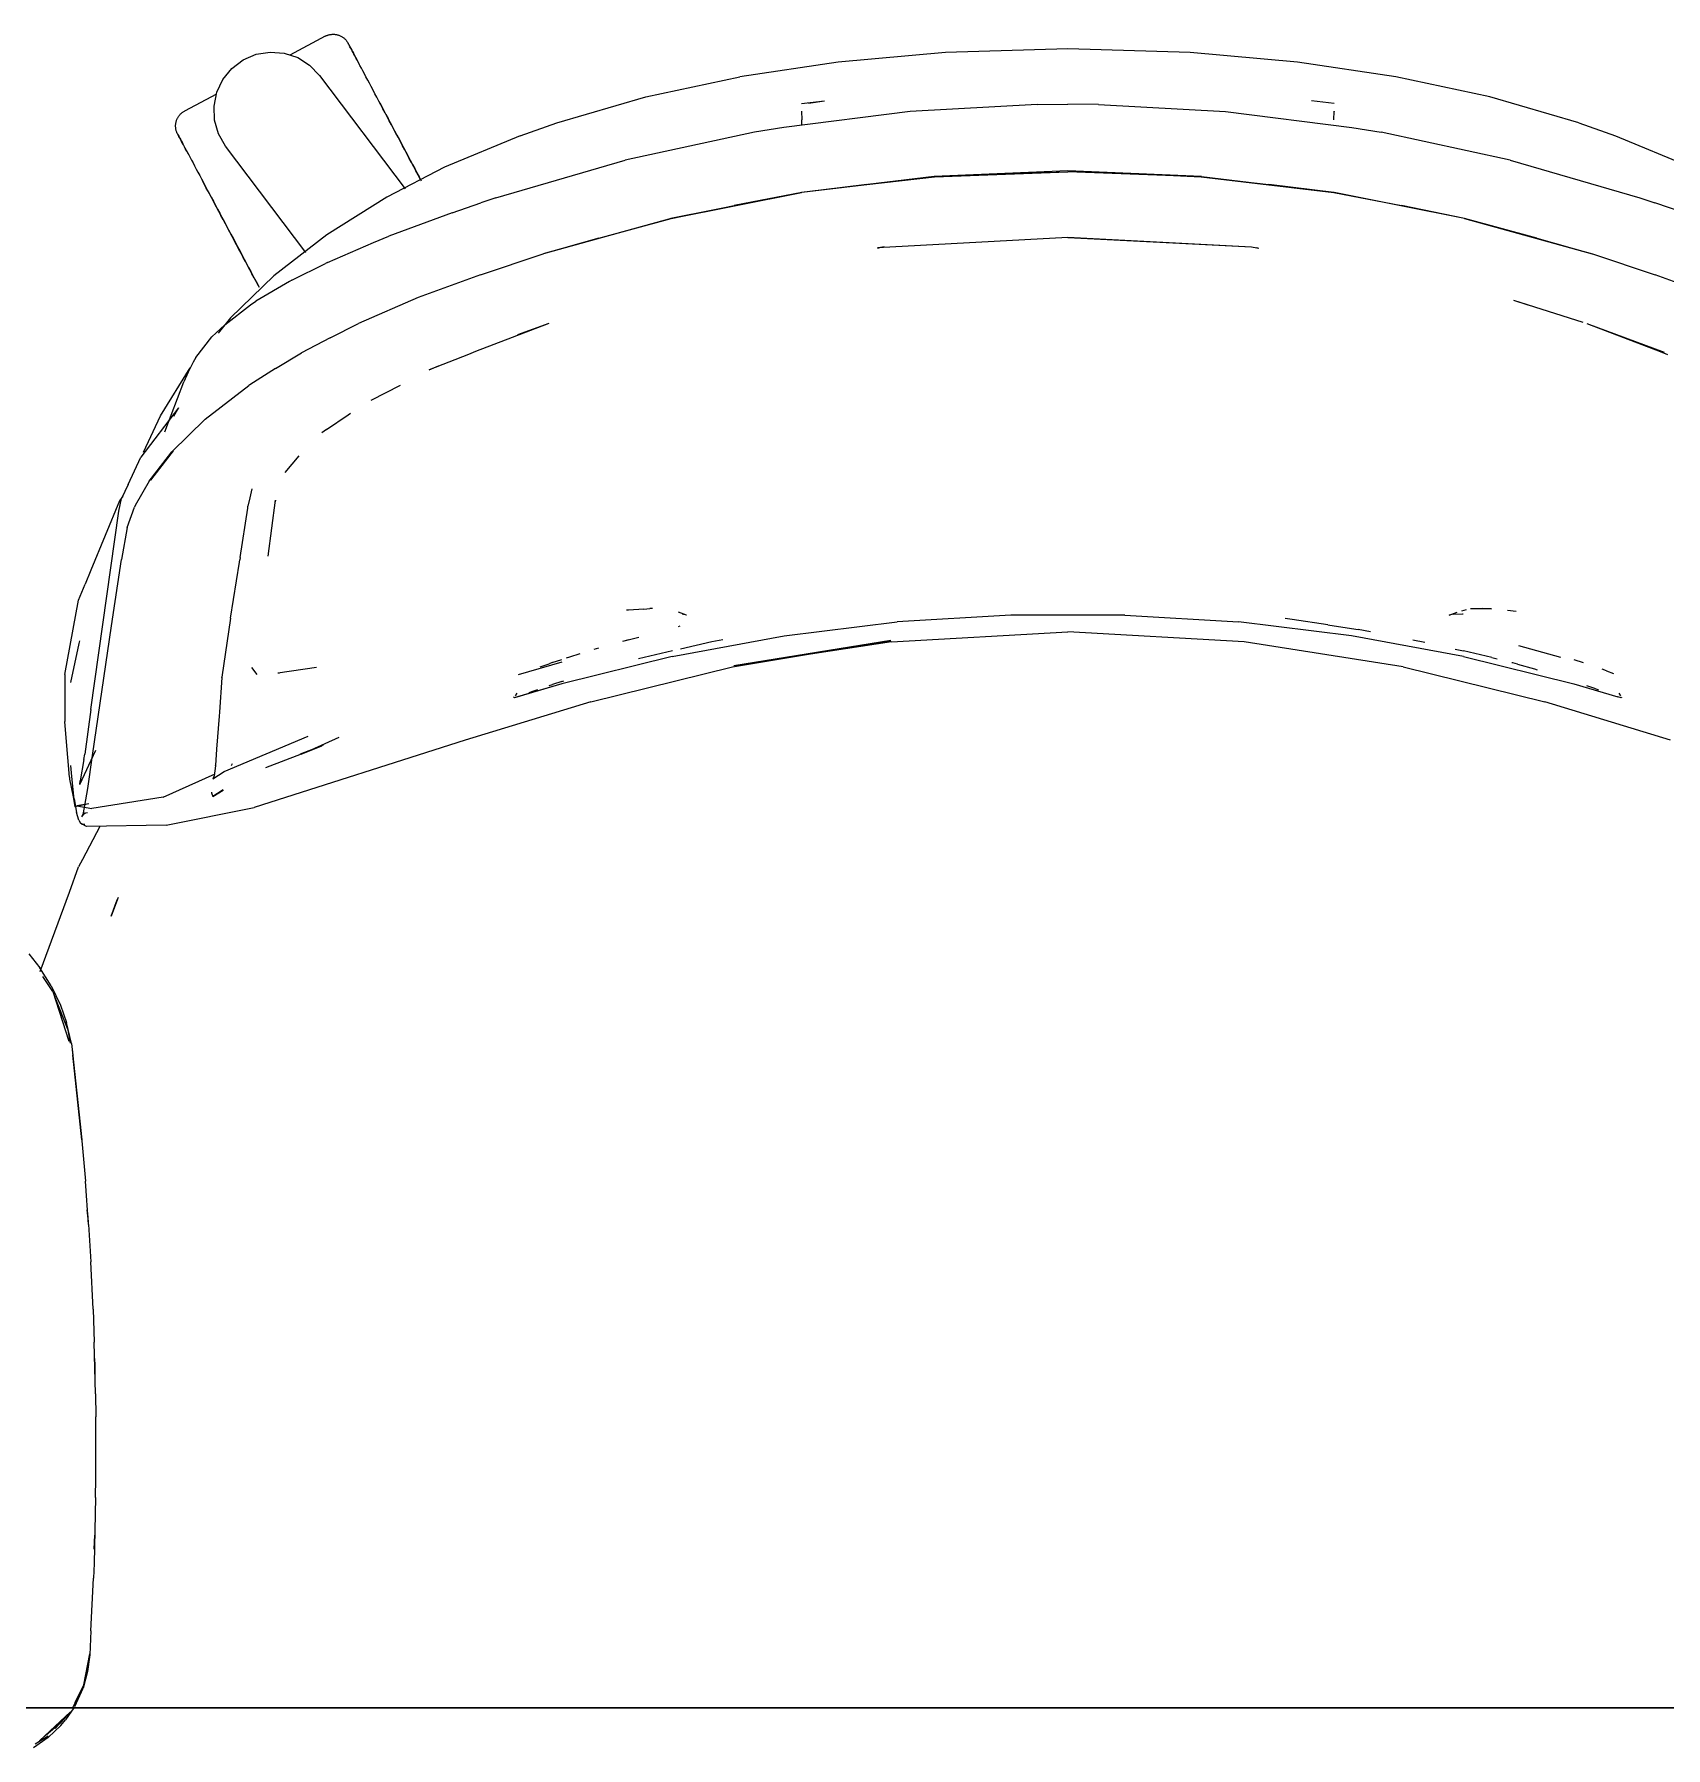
# Model space of a CAD drawing. Header units: millimetres. Extents: x 155927 to 317870, y -36033 to 97293.
# Drawn here: x 176672.1 to 177060.7, y 18497.7 to 18905.8 of the extents above; entities that cross this region are included whole.
import ezdxf

# ---------------------------------------------------------------- set-up
doc = ezdxf.new("R2010")
doc.units = ezdxf.units.MM
doc.header["$MEASUREMENT"] = 0
doc.layers.add('G-IMPT', color=8, linetype='CONTINUOUS', lineweight=9)
doc.layers.add('I-FURN', color=8, linetype='CONTINUOUS', lineweight=9)

msp = doc.modelspace()

# ---------------------------------------------------------------- linework, layer by layer
at = {"layer": 'G-IMPT'}
for p, q in [((176889.12, 18901.45), (176863.55, 18899.19)), ((176918.26, 18902.3), (176889.12, 18901.45)), ((176947.4, 18901.45), (176918.26, 18902.3)), ((176972.97, 18899.19), (176947.4, 18901.45)), ((176817.76, 18890.88), (176840.13, 18895.7)), ((176863.55, 18899.19), (176840.13, 18895.7)), ((176996.39, 18895.7), (176972.97, 18899.19)), ((177018.75, 18890.88), (176996.39, 18895.7)), ((176796.52, 18884.71), (176817.76, 18890.88)), ((176880.74, 18887.45), (176850.58, 18883.64)), ((176854.81, 18887.53), (176854.89, 18885.43)), ((176854.81, 18887.53), (176854.82, 18887.42)), ((176854.84, 18889.29), (176860.26, 18889.94)), ((176856.49, 18889.37), (176860.26, 18889.94)), ((176910.95, 18889.07), (176880.74, 18887.45)), ((176910.95, 18889.07), (176918.26, 18889.16)), ((176925.57, 18889.07), (176918.26, 18889.16)), ((176925.57, 18889.07), (176955.78, 18887.45)), ((176955.78, 18887.45), (176985.94, 18883.64)), ((176981.68, 18889.29), (176976.26, 18889.94)), ((176981.63, 18885.43), (176981.71, 18887.53)), ((176981.71, 18887.53), (176981.7, 18887.42)), ((177040, 18884.71), (177018.75, 18890.88)), ((176787.79, 18881.64), (176796.52, 18884.71)), ((176850.58, 18883.64), (176843.65, 18882.46)), ((176854.93, 18884.19), (176854.89, 18885.43)), ((176985.94, 18883.64), (176992.87, 18882.46)), ((177040, 18884.71), (177048.73, 18881.64)), ((176787.79, 18881.64), (176769.81, 18874.12)), ((176843.65, 18882.46), (176812.86, 18875.79)), ((177023.65, 18875.79), (176992.87, 18882.46)), ((177048.73, 18881.64), (177066.71, 18874.12)), ((176782.04, 18866.84), (176812.86, 18875.79)), ((177023.65, 18875.79), (177054.48, 18866.84)), ((176769.81, 18874.12), (176756.04, 18867.03)), ((176886.44, 18871.93), (176854.85, 18868.1)), ((176886.48, 18871.89), (176854.93, 18868.11)), ((176870.41, 18870.05), (176886.48, 18871.89)), ((176918.26, 18873.26), (176886.44, 18871.93)), ((176886.48, 18871.89), (176918.26, 18873.03)), ((176886.48, 18871.89), (176901.38, 18872.56)), ((176901.38, 18872.56), (176918.26, 18873.03)), ((176950.08, 18871.93), (176918.26, 18873.26)), ((176935.14, 18872.56), (176918.26, 18873.03)), ((176950.04, 18871.89), (176918.26, 18873.03)), ((176935.14, 18872.56), (176950.04, 18871.89)), ((176950.04, 18871.89), (176981.59, 18868.11)), ((176950.04, 18871.89), (176966.11, 18870.05)), ((176950.08, 18871.93), (176981.67, 18868.1)), ((176756.04, 18867.03), (176741.74, 18858.05)), ((176782.04, 18866.84), (176778.43, 18865.65)), ((176854.93, 18868.11), (176823.69, 18861.89)), ((176823.69, 18861.89), (176854.85, 18868.1)), ((176854.93, 18868.11), (176838.82, 18865.01)), ((176870.41, 18870.05), (176854.93, 18868.11)), ((176981.59, 18868.11), (176966.11, 18870.05)), ((177012.72, 18861.93), (176981.59, 18868.11)), ((176981.59, 18868.11), (176997.7, 18865.01)), ((177012.72, 18861.93), (176981.67, 18868.1)), ((177054.48, 18866.84), (177058.09, 18865.65)), ((176771.61, 18863.31), (176756.54, 18857.71)), ((176771.61, 18863.31), (176778.43, 18865.65)), ((176823.8, 18861.93), (176838.82, 18865.01)), ((177012.72, 18861.93), (176997.7, 18865.01)), ((177065.02, 18863.24), (177058.09, 18865.65)), ((176823.8, 18861.93), (176793.3, 18853.55)), ((176823.8, 18861.93), (176793.39, 18853.5)), ((176806.56, 18857.28), (176823.8, 18861.93)), ((177029.96, 18857.28), (177012.72, 18861.93)), ((177012.72, 18861.93), (177043.22, 18853.55)), ((177012.72, 18861.93), (177043.13, 18853.5)), ((176741.74, 18858.05), (176729.14, 18848.25)), ((176741.9, 18851.46), (176752.86, 18856.23)), ((176752.86, 18856.23), (176756.54, 18857.71)), ((176806.56, 18857.28), (176793.39, 18853.5)), ((176918.26, 18857.44), (176872.92, 18854.93)), ((176872.92, 18854.93), (176874.53, 18855.16)), ((176872.98, 18854.89), (176873.23, 18854.93)), ((176874.53, 18855.16), (176873.23, 18854.93)), ((176918.26, 18857.49), (176961.99, 18855.16)), ((176918.26, 18857.44), (176961.99, 18855.16)), ((176961.99, 18855.16), (176963.77, 18854.9)), ((176961.99, 18855.16), (176963.29, 18854.93)), ((176963.54, 18854.89), (176963.29, 18854.93)), ((177029.96, 18857.28), (177043.13, 18853.5)), ((176733.44, 18847.24), (176741.46, 18851.24)), ((176741.9, 18851.46), (176741.46, 18851.24)), ((176778.39, 18848.54), (176793.3, 18853.55)), ((177043.22, 18853.55), (177058.13, 18848.54)), ((176718.85, 18838.29), (176729.14, 18848.25)), ((176732.85, 18846.93), (176724.85, 18842.2)), ((176733.44, 18847.24), (176732.85, 18846.93)), ((176778.39, 18848.54), (176763.51, 18843.08)), ((177073.01, 18843.08), (177058.13, 18848.54)), ((176723.56, 18841.33), (176724.85, 18842.2)), ((176763.51, 18843.08), (176749.28, 18836.9)), ((177024.4, 18842.48), (177027.84, 18841.4)), ((177024.4, 18842.48), (177040.89, 18837.23)), ((176718.85, 18838.29), (176715.85, 18834.62)), ((176717.43, 18836.62), (176723.56, 18841.33)), ((176714.4, 18833.73), (176717.43, 18836.62)), ((176742.56, 18833.52), (176749.28, 18836.9)), ((176794.64, 18836.95), (176777.2, 18830.24)), ((176794.64, 18836.95), (176787.21, 18834.23)), ((177041.88, 18836.95), (177060.28, 18830.13)), ((177041.88, 18836.95), (177059.32, 18830.24)), ((176710.54, 18828.86), (176714.4, 18833.73)), ((176729.54, 18826.18), (176735.76, 18829.95)), ((176742.56, 18833.52), (176735.76, 18829.95)), ((176777.2, 18830.24), (176775.47, 18829.57)), ((177059.32, 18830.24), (177061.05, 18829.57)), ((176702.11, 18814.92), (176709.23, 18826.37)), ((176709.93, 18827.73), (176708.75, 18825.29)), ((176710.54, 18828.86), (176709.93, 18827.73)), ((176729.54, 18826.18), (176723.44, 18822.3)), ((176775.47, 18829.57), (176766.14, 18825.85)), ((176766.14, 18825.85), (176768.39, 18826.85)), ((176703.17, 18811.15), (176707.68, 18823.06)), ((176708.75, 18825.29), (176707.68, 18823.06)), ((176712.75, 18814.11), (176723.18, 18822.13)), ((176723.44, 18822.3), (176723.18, 18822.13)), ((176752.31, 18818.68), (176759.28, 18822.22)), ((176706.4, 18816.81), (176697.46, 18805.1)), ((176698.13, 18806.29), (176702.11, 18814.92)), ((176712.75, 18814.11), (176704.84, 18806.37)), ((176706.4, 18816.81), (176705.24, 18814.78)), ((176741.7, 18811.65), (176746.83, 18815.15)), ((176746.83, 18815.15), (176747.41, 18815.54)), ((176741.7, 18811.65), (176740.6, 18810.9)), ((176699.43, 18799.4), (176704.84, 18806.37)), ((176705.15, 18806.58), (176699.75, 18799.63)), ((176705.15, 18806.58), (176702.34, 18803.01)), ((176694.42, 18798.58), (176697.46, 18805.1)), ((176699.75, 18799.63), (176702.34, 18803.01)), ((176735.07, 18805.38), (176731.73, 18801.47)), ((176694.42, 18798.58), (176692.85, 18795.22)), ((176699.43, 18799.4), (176696.14, 18793.57)), ((176723.86, 18797.56), (176723.4, 18795.4)), ((176692.37, 18794.66), (176685.57, 18778.21)), ((176692.21, 18792.23), (176692.85, 18795.22)), ((176693.14, 18795.83), (176692.37, 18794.66)), ((176694.17, 18788.36), (176695.92, 18793.15)), ((176696.14, 18793.57), (176695.92, 18793.15)), ((176722.91, 18792.95), (176722.98, 18793.42)), ((176723.4, 18795.4), (176722.98, 18793.42)), ((176727.79, 18781.52), (176729.57, 18794.88)), ((176729.57, 18794.88), (176729.42, 18794.41)), ((176685.53, 18745.01), (176692.21, 18792.23)), ((176721.11, 18781.22), (176722.91, 18792.95)), ((176694.17, 18788.36), (176692.87, 18780.69)), ((176721.11, 18781.22), (176721.01, 18780.62)), ((176685.57, 18778.21), (176684.18, 18774.84)), ((176690.48, 18764.92), (176692.87, 18780.69)), ((176718.82, 18766.75), (176720.93, 18780.11)), ((176720.93, 18780.11), (176721.01, 18780.62)), ((176682.59, 18770.99), (176684.18, 18774.84)), ((176679.35, 18753.29), (176682.59, 18770.99)), ((176813.58, 18768.65), (176813.1, 18768.62)), ((176817.28, 18768.92), (176813.58, 18768.65)), ((176817.28, 18768.92), (176818.66, 18769.03)), ((176819.36, 18769.03), (176818.66, 18769.03)), ((177012.13, 18768.49), (177013.18, 18768.78)), ((177014.13, 18769.03), (177019.18, 18768.95)), ((177014.13, 18769.03), (177016.91, 18769.03)), ((177019.18, 18768.95), (177016.91, 18769.03)), ((176685.92, 18734.04), (176690.48, 18764.92)), ((176718.82, 18766.75), (176716.79, 18752.68)), ((176825.85, 18764.82), (176825.44, 18764.69)), ((176827.45, 18767.49), (176825.5, 18768.18)), ((176827.45, 18767.49), (176826.4, 18767.71)), ((176850.71, 18762.54), (176877.63, 18765.84)), ((176904.7, 18767.49), (176877.63, 18765.84)), ((176931.82, 18767.49), (176904.7, 18767.49)), ((176931.82, 18767.49), (176958.89, 18765.84)), ((176985.81, 18762.54), (176958.89, 18765.84)), ((176971.66, 18766.45), (176970, 18766.64)), ((176980.18, 18765.16), (176971.66, 18766.45)), ((176980.18, 18765.16), (176985.81, 18764.31)), ((177009.07, 18767.49), (177011.02, 18768.18)), ((177010.12, 18767.71), (177009.07, 18767.49)), ((177010.12, 18767.71), (177012.42, 18767.74)), ((177012.28, 18767.75), (177012.42, 18767.74)), ((177022.98, 18768.63), (177025.07, 18768.42)), ((176680.76, 18751.42), (176682.8, 18760.73)), ((176682.8, 18760.73), (176682.96, 18761.31)), ((176812.23, 18761.23), (176816.09, 18762.22)), ((176812.23, 18761.23), (176813.75, 18761.62)), ((176824.04, 18757.61), (176850.71, 18762.54)), ((176833.45, 18761.09), (176826.03, 18759.38)), ((176836.08, 18761.56), (176833.45, 18761.09)), ((176838.36, 18755.14), (176876.1, 18761.4)), ((176876.1, 18761.4), (176838.74, 18755.41)), ((176876.27, 18761.14), (176838.74, 18755.41)), ((176876.27, 18761.14), (176918.26, 18763.5)), ((176960.25, 18761.14), (176918.26, 18763.5)), ((176998.16, 18755.14), (176960.25, 18761.14)), ((176985.81, 18764.31), (176987.43, 18764.06)), ((177012.48, 18757.61), (176985.81, 18762.54)), ((176990.34, 18763.51), (176987.43, 18764.06)), ((177000.44, 18761.58), (177003.26, 18761.05)), ((176795.43, 18756.14), (176797.73, 18756.92)), ((176824.04, 18757.61), (176797.72, 18751.06)), ((176798.86, 18757.3), (176799.65, 18757.54)), ((176799.65, 18757.54), (176802.14, 18758.33)), ((176805.43, 18759.32), (176806.55, 18759.65)), ((176817.31, 18757.38), (176816.02, 18757.03)), ((176824.06, 18758.93), (176817.31, 18757.38)), ((177010.49, 18759.38), (177012.46, 18758.93)), ((177019.21, 18757.38), (177012.46, 18758.93)), ((177012.48, 18757.61), (177038.8, 18751.06)), ((177019.21, 18757.38), (177020.51, 18757.04)), ((177035.7, 18757.34), (177025.69, 18760.14)), ((177038.79, 18756.9), (177041, 18756.18)), ((176679.35, 18753.29), (176679.32, 18746.32)), ((176716.78, 18752.6), (176716.16, 18744.36)), ((176716.78, 18752.6), (176716.79, 18752.68)), ((176725.16, 18753.34), (176723.89, 18754.98)), ((176730.11, 18753.69), (176739.28, 18755.09)), ((176730.11, 18753.69), (176730.46, 18753.73)), ((176797.73, 18756.25), (176787.3, 18753.22)), ((176792.55, 18755.13), (176794.71, 18755.89)), ((176795.43, 18756.14), (176794.71, 18755.89)), ((176804.67, 18746.83), (176838.36, 18755.14)), ((176998.16, 18755.14), (177031.84, 18746.83)), ((177024.23, 18756.07), (177024.05, 18756.12)), ((177025.37, 18755.76), (177024.23, 18756.07)), ((177025.37, 18755.76), (177029.37, 18754.64)), ((177029.37, 18754.64), (177030.06, 18754.44)), ((177046.55, 18754.19), (177045.54, 18754.56)), ((177046.55, 18754.19), (177048.21, 18753.57)), ((176797.72, 18751.06), (176786.5, 18747.79)), ((176787.04, 18748.88), (176786.66, 18748.27)), ((176787.04, 18748.88), (176786.89, 18748.67)), ((176797.72, 18751.06), (176786.9, 18747.95)), ((176797.72, 18751.06), (176787.19, 18748)), ((176790.98, 18749.33), (176789.9, 18748.94)), ((176791.95, 18749.68), (176790.98, 18749.33)), ((176794.7, 18750.67), (176795.5, 18750.95)), ((176797.73, 18751.69), (176795.5, 18750.95)), ((176797.73, 18751.69), (176798.18, 18751.84)), ((177038.8, 18751.06), (177049.22, 18747.99)), ((177044, 18749.9), (177041.9, 18750.64)), ((177044, 18749.9), (177044.65, 18749.66)), ((177049.48, 18748.88), (177049.63, 18748.67)), ((177049.48, 18748.88), (177049.86, 18748.27)), ((176679.32, 18746.32), (176679.32, 18742.15)), ((176685.53, 18745.01), (176684.09, 18734.35)), ((176716.16, 18744.36), (176716.08, 18743.37)), ((176804.67, 18746.83), (176774.7, 18737.65)), ((176786.5, 18747.79), (176786.26, 18747.92)), ((176787.19, 18748), (176786.9, 18747.95)), ((177061.82, 18737.65), (177031.84, 18746.83)), ((177049.5, 18747.92), (177049.22, 18747.99)), ((177049.79, 18747.85), (177049.5, 18747.92)), ((177050.02, 18747.79), (177049.79, 18747.85)), ((177050.25, 18747.88), (177050.02, 18747.79)), ((176679.66, 18738.2), (176679.32, 18742.15)), ((176716.08, 18743.37), (176715.52, 18735.51)), ((176680.47, 18728.87), (176679.66, 18738.2)), ((176717.3, 18730.2), (176737.28, 18738.63)), ((176774.7, 18737.65), (176724.46, 18721.66)), ((176735.44, 18734.33), (176740.99, 18736.53)), ((176740.54, 18736.36), (176735.44, 18734.33)), ((176735.64, 18734.34), (176740.54, 18736.36)), ((176738.02, 18735.36), (176744.74, 18738.41)), ((176682.9, 18727.16), (176686.76, 18735.29)), ((176683.88, 18733.05), (176683.05, 18728.03)), ((176683.88, 18733.05), (176684.09, 18734.35)), ((176684.81, 18726.19), (176685.92, 18734.04)), ((176715.52, 18735.51), (176715.23, 18731.64)), ((176719.02, 18731.65), (176719.29, 18732.09)), ((176735.64, 18734.34), (176727.17, 18731.08)), ((176680.47, 18728.87), (176680.51, 18728.4)), ((176680.51, 18728.4), (176681.32, 18724.15)), ((176680.99, 18729.04), (176680.77, 18731.63)), ((176681.5, 18724.35), (176680.99, 18729.04)), ((176682.9, 18727.16), (176683.05, 18728.03)), ((176702.8, 18724.09), (176715.15, 18729.7)), ((176714.63, 18728.44), (176717.3, 18730.2)), ((176714.92, 18729.16), (176714.63, 18728.44)), ((176714.92, 18729.16), (176714.93, 18729.17)), ((176715.22, 18731.55), (176714.93, 18729.17)), ((176715.22, 18731.55), (176715.23, 18731.64)), ((176681.32, 18724.15), (176681.76, 18721.83)), ((176681.58, 18723.74), (176681.5, 18724.35)), ((176683.7, 18719.93), (176684.81, 18726.19)), ((176702.8, 18724.09), (176685.76, 18721.38)), ((176714.31, 18725.33), (176714.33, 18725.17)), ((176714.33, 18725.17), (176714.61, 18724.3)), ((176717.09, 18725.82), (176714.61, 18724.3)), ((176714.61, 18724.3), (176717.08, 18725.79)), ((176714.63, 18724.24), (176714.61, 18724.3)), ((176714.63, 18724.24), (176717.09, 18725.82)), ((176681.58, 18723.74), (176682.11, 18720.46)), ((176685.04, 18722.55), (176681.76, 18721.83)), ((176682.67, 18718.6), (176682.11, 18720.46)), ((176685.04, 18722.55), (176682.18, 18722.06)), ((176682.18, 18722.06), (176685.76, 18721.38)), ((176683.87, 18720.55), (176683.31, 18719.45)), ((176683.71, 18719.95), (176683.31, 18719.45)), ((176683.87, 18720.55), (176683.7, 18719.93)), ((176683.71, 18719.95), (176684.25, 18720.27)), ((176684.75, 18720.35), (176684.25, 18720.27)), ((176703.5, 18717.46), (176724.46, 18721.66)), ((176682.67, 18718.6), (176682.99, 18718.06)), ((176682.99, 18718.06), (176683.48, 18717.69)), ((176684.52, 18717.08), (176683.48, 18717.69)), ((176684.1, 18717.56), (176683.48, 18717.69)), ((176683.48, 18717.69), (176683.56, 18717.66)), ((176684.1, 18717.56), (176683.56, 18717.66)), ((176687.71, 18717.14), (176683.56, 18709.24)), ((176703.5, 18717.46), (176684.52, 18717.08)), ((176680.45, 18701.51), (176682.64, 18707.48)), ((176683.56, 18709.24), (176682.64, 18707.48)), ((176673.5, 18682.57), (176680.45, 18701.51)), ((176692.04, 18700.2), (176690.41, 18695.74)), ((176690.41, 18695.74), (176691.79, 18699.62)), ((176692.04, 18700.2), (176691.79, 18699.62)), ((176670.76, 18686.77), (176673.39, 18683.47)), ((176676.12, 18679.14), (176673.39, 18683.47)), ((176676.51, 18677.82), (176674.09, 18681.39)), ((176676.12, 18679.14), (176678.31, 18674.56)), ((176676.51, 18677.82), (176677.41, 18675.11)), ((176676.51, 18677.82), (176680.33, 18665.96)), ((176680.12, 18668.6), (176676.92, 18676.78)), ((176677.41, 18675.11), (176680.33, 18665.96)), ((176678.31, 18674.56), (176679.75, 18670.43)), ((176680.91, 18665.46), (176679.75, 18670.43)), ((176680.69, 18665.54), (176680.12, 18668.6)), ((176680.91, 18665.46), (176683.37, 18642.51)), ((176680.91, 18665.46), (176681.24, 18662.65)), ((176680.91, 18665.46), (176683.26, 18644.03)), ((176683.37, 18642.51), (176681.24, 18662.65)), ((176683.26, 18644.03), (176684.25, 18632.63)), ((176684.98, 18622.34), (176684.25, 18632.63)), ((176684.84, 18624.38), (176684.71, 18625.8)), ((176684.84, 18624.38), (176684.93, 18622.48)), ((176684.98, 18622.34), (176685.54, 18613.47)), ((176686.08, 18602.17), (176685.54, 18613.47)), ((176686.08, 18602.17), (176686.37, 18594.29)), ((176686.66, 18581.98), (176686.37, 18594.29)), ((176686.45, 18590.42), (176686.53, 18588.76)), ((176686.53, 18588.76), (176686.53, 18586.68)), ((176686.66, 18581.98), (176686.74, 18576.51)), ((176686.74, 18561.8), (176686.74, 18576.51)), ((176686.69, 18557.28), (176686.74, 18561.8)), ((176686.69, 18557.28), (176686.31, 18541.61)), ((176686.37, 18545.01), (176686.52, 18548.34)), ((176686.52, 18550.56), (176686.52, 18548.34)), ((176686.31, 18541.61), (176686.19, 18538.07)), ((176685.57, 18525.51), (176686.19, 18538.07)), ((176685.57, 18525.51), (176685.29, 18519.84)), ((176683.92, 18512.72), (176685.29, 18520.07)), ((176685.29, 18519.84), (176684.79, 18515.84)), ((176684.79, 18515.84), (176683.73, 18511.88)), ((176681.74, 18507.56), (176683.73, 18511.88)), ((176681.82, 18508.47), (176683.92, 18512.72)), ((176681.82, 18508.47), (176681.19, 18507.2)), ((176673.32, 18499.33), (176680.71, 18506.23)), ((176674.95, 18500.74), (176678.48, 18503.82)), ((176677.05, 18502.28), (176680.71, 18506.23)), ((176678.4, 18503.02), (176679.54, 18504.34)), ((176680.71, 18506.23), (176678.48, 18503.82)), ((176681.49, 18507.2), (176679.54, 18504.34)), ((176675.36, 18500.15), (176671.9, 18497.7)), ((176672.26, 18498.64), (176675.41, 18500.52)), ((176673.32, 18499.33), (176674.79, 18500.61)), ((176678.4, 18503.02), (176675.36, 18500.15))]:
    msp.add_line(p, q, dxfattribs=at)
at = {"layer": 'I-FURN'}
for p, q in [((176741.38, 18905.34), (176732.97, 18900.86)), ((176741.38, 18905.34), (176741.52, 18905.41)), ((176741.52, 18905.41), (176741.67, 18905.48)), ((176741.67, 18905.48), (176741.82, 18905.54)), ((176741.82, 18905.54), (176741.97, 18905.59)), ((176741.97, 18905.59), (176742.12, 18905.64)), ((176742.12, 18905.64), (176742.28, 18905.68)), ((176742.28, 18905.68), (176742.44, 18905.72)), ((176742.44, 18905.72), (176742.59, 18905.75)), ((176742.59, 18905.75), (176742.75, 18905.77)), ((176742.75, 18905.77), (176742.91, 18905.79)), ((176742.91, 18905.79), (176743.07, 18905.8)), ((176743.07, 18905.8), (176743.24, 18905.81)), ((176743.24, 18905.81), (176743.4, 18905.81)), ((176743.4, 18905.81), (176743.56, 18905.8)), ((176743.56, 18905.8), (176743.72, 18905.78)), ((176743.72, 18905.78), (176743.88, 18905.76)), ((176743.88, 18905.76), (176744.04, 18905.73)), ((176744.04, 18905.73), (176744.19, 18905.7)), ((176744.19, 18905.7), (176744.35, 18905.66)), ((176744.35, 18905.66), (176744.51, 18905.61)), ((176744.51, 18905.61), (176744.66, 18905.56)), ((176744.66, 18905.56), (176744.81, 18905.5)), ((176744.81, 18905.5), (176744.96, 18905.44)), ((176744.96, 18905.44), (176745.1, 18905.37)), ((176745.1, 18905.37), (176745.24, 18905.29)), ((176745.24, 18905.29), (176745.38, 18905.21)), ((176745.38, 18905.21), (176745.52, 18905.12)), ((176745.52, 18905.12), (176745.65, 18905.03)), ((176745.65, 18905.03), (176745.78, 18904.93)), ((176745.78, 18904.93), (176745.9, 18904.83)), ((176745.9, 18904.83), (176746.02, 18904.72)), ((176746.02, 18904.72), (176746.14, 18904.61)), ((176746.14, 18904.61), (176746.25, 18904.49)), ((176746.25, 18904.49), (176746.35, 18904.37)), ((176746.35, 18904.37), (176746.46, 18904.25)), ((176746.46, 18904.25), (176746.55, 18904.12)), ((176746.55, 18904.12), (176746.64, 18903.98)), ((176746.64, 18903.98), (176746.73, 18903.85)), ((176746.73, 18903.85), (176746.81, 18903.71)), ((176746.81, 18903.71), (176746.83, 18903.67)), ((176746.83, 18903.67), (176746.84, 18903.65)), ((176746.83, 18903.66), (176746.83, 18903.67)), ((176746.85, 18903.62), (176746.83, 18903.66)), ((176746.84, 18903.65), (176746.87, 18903.59)), ((176746.9, 18903.54), (176746.85, 18903.62)), ((176746.87, 18903.59), (176746.93, 18903.49)), ((176746.96, 18903.42), (176746.9, 18903.54)), ((176746.93, 18903.49), (176747, 18903.35)), ((176747.05, 18903.26), (176746.96, 18903.42)), ((176747, 18903.35), (176747.1, 18903.17)), ((176719.13, 18897.68), (176721.82, 18899.71)), ((176721.82, 18899.71), (176724.92, 18901.04)), ((176724.92, 18901.04), (176728.25, 18901.58)), ((176728.25, 18901.58), (176731.62, 18901.31)), ((176731.62, 18901.31), (176734.82, 18900.25)), ((176734.82, 18900.25), (176737.67, 18898.45)), ((176747.16, 18903.05), (176747.05, 18903.26)), ((176747.1, 18903.17), (176747.21, 18902.95)), ((176747.28, 18902.81), (176747.16, 18903.05)), ((176747.21, 18902.95), (176747.35, 18902.69)), ((176747.43, 18902.54), (176747.28, 18902.81)), ((176747.35, 18902.69), (176747.51, 18902.39)), ((176747.6, 18902.22), (176747.43, 18902.54)), ((176747.51, 18902.39), (176747.69, 18902.06)), ((176747.79, 18901.86), (176747.6, 18902.22)), ((176747.69, 18902.06), (176747.88, 18901.69)), ((176748, 18901.47), (176747.79, 18901.86)), ((176747.88, 18901.69), (176748.1, 18901.28)), ((176748.23, 18901.04), (176748, 18901.47)), ((176748.1, 18901.28), (176748.34, 18900.83)), ((176748.48, 18900.57), (176748.23, 18901.04)), ((176748.34, 18900.83), (176748.6, 18900.35)), ((176748.74, 18900.07), (176748.48, 18900.57)), ((176748.6, 18900.35), (176748.87, 18899.83)), ((176749.03, 18899.54), (176748.74, 18900.07)), ((176748.87, 18899.83), (176749.16, 18899.28)), ((176749.33, 18898.97), (176749.03, 18899.54)), ((176749.16, 18899.28), (176749.47, 18898.69)), ((176717, 18895.06), (176719.13, 18897.68)), ((176737.67, 18898.45), (176740.01, 18896.02)), ((176740.01, 18896.02), (176760.41, 18868.96)), ((176749.65, 18898.37), (176749.33, 18898.97)), ((176749.99, 18897.73), (176749.65, 18898.37)), ((176750.34, 18897.07), (176749.99, 18897.73)), ((176750.71, 18896.37), (176750.34, 18897.07)), ((176751.09, 18895.65), (176750.71, 18896.37)), ((176751.49, 18894.9), (176751.09, 18895.65)), ((176715.46, 18891.56), (176707.88, 18887.52)), ((176714.89, 18888.71), (176715.56, 18892.01)), ((176715.56, 18892.01), (176717, 18895.06)), ((176751.9, 18894.13), (176751.49, 18894.9)), ((176752.33, 18893.33), (176751.9, 18894.13)), ((176752.77, 18892.5), (176752.33, 18893.33)), ((176753.22, 18891.65), (176752.77, 18892.5)), ((176753.68, 18890.79), (176753.22, 18891.65)), ((176707.06, 18886.94), (176707.18, 18887.05)), ((176707.18, 18887.05), (176707.3, 18887.15)), ((176707.3, 18887.15), (176707.43, 18887.25)), ((176707.43, 18887.25), (176707.57, 18887.34)), ((176707.57, 18887.34), (176707.7, 18887.42)), ((176707.7, 18887.42), (176707.84, 18887.5)), ((176707.84, 18887.5), (176707.88, 18887.52)), ((176715.03, 18885.34), (176714.89, 18888.71)), ((176754.15, 18889.9), (176753.68, 18890.79)), ((176754.63, 18888.99), (176754.15, 18889.9)), ((176754.37, 18889.48), (176754.86, 18888.57)), ((176755.12, 18888.07), (176754.63, 18888.99)), ((176754.86, 18888.57), (176755.35, 18887.64)), ((176755.62, 18887.13), (176755.12, 18888.07)), ((176755.35, 18887.64), (176755.85, 18886.7)), ((176756.13, 18886.18), (176755.62, 18887.13)), ((176705.74, 18884.09), (176705.75, 18884.25)), ((176705.74, 18883.93), (176705.74, 18884.09)), ((176705.75, 18883.77), (176705.74, 18883.93)), ((176705.75, 18884.25), (176705.77, 18884.41)), ((176705.76, 18883.61), (176705.75, 18883.77)), ((176705.78, 18883.45), (176705.76, 18883.61)), ((176705.77, 18884.41), (176705.79, 18884.57)), ((176705.8, 18883.29), (176705.78, 18883.45)), ((176705.79, 18884.57), (176705.82, 18884.73)), ((176705.83, 18883.13), (176705.8, 18883.29)), ((176705.82, 18884.73), (176705.85, 18884.89)), ((176705.87, 18882.97), (176705.83, 18883.13)), ((176705.85, 18884.89), (176705.89, 18885.05)), ((176705.91, 18882.82), (176705.87, 18882.97)), ((176705.89, 18885.05), (176705.94, 18885.2)), ((176705.94, 18885.2), (176705.99, 18885.35)), ((176705.99, 18885.35), (176706.05, 18885.5)), ((176706.05, 18885.5), (176706.11, 18885.65)), ((176706.11, 18885.65), (176706.18, 18885.8)), ((176706.18, 18885.8), (176706.26, 18885.94)), ((176706.26, 18885.94), (176706.34, 18886.08)), ((176706.34, 18886.08), (176706.43, 18886.21)), ((176706.43, 18886.21), (176706.52, 18886.34)), ((176706.52, 18886.34), (176706.62, 18886.47)), ((176706.62, 18886.47), (176706.72, 18886.6)), ((176706.72, 18886.6), (176706.83, 18886.72)), ((176706.83, 18886.72), (176706.94, 18886.83)), ((176706.94, 18886.83), (176707.06, 18886.94)), ((176715.97, 18882.1), (176715.03, 18885.34)), ((176755.85, 18886.7), (176756.36, 18885.74)), ((176756.64, 18885.22), (176756.13, 18886.18)), ((176756.36, 18885.74), (176756.88, 18884.77)), ((176757.16, 18884.24), (176756.64, 18885.22)), ((176756.88, 18884.77), (176757.4, 18883.79)), ((176757.68, 18883.26), (176757.16, 18884.24)), ((176757.4, 18883.79), (176757.92, 18882.8)), ((176758.21, 18882.27), (176757.68, 18883.26)), ((176705.96, 18882.67), (176705.91, 18882.82)), ((176706.01, 18882.51), (176705.96, 18882.67)), ((176706.07, 18882.36), (176706.01, 18882.51)), ((176706.14, 18882.22), (176706.07, 18882.36)), ((176706.21, 18882.07), (176706.14, 18882.22)), ((176706.22, 18882.07), (176706.21, 18882.07)), ((176706.21, 18882.07), (176706.22, 18882.05)), ((176706.24, 18882.03), (176706.22, 18882.07)), ((176706.22, 18882.05), (176706.26, 18881.99)), ((176706.28, 18881.94), (176706.24, 18882.03)), ((176706.26, 18881.99), (176706.31, 18881.89)), ((176706.35, 18881.82), (176706.28, 18881.94)), ((176706.31, 18881.89), (176706.38, 18881.75)), ((176706.43, 18881.66), (176706.35, 18881.82)), ((176706.38, 18881.75), (176706.48, 18881.57)), ((176706.54, 18881.46), (176706.43, 18881.66)), ((176706.48, 18881.57), (176706.6, 18881.35)), ((176706.67, 18881.22), (176706.54, 18881.46)), ((176706.6, 18881.35), (176706.73, 18881.09)), ((176706.82, 18880.94), (176706.67, 18881.22)), ((176706.73, 18881.09), (176706.89, 18880.8)), ((176706.99, 18880.62), (176706.82, 18880.94)), ((176706.89, 18880.8), (176707.07, 18880.46)), ((176707.18, 18880.27), (176706.99, 18880.62)), ((176707.07, 18880.46), (176707.27, 18880.09)), ((176707.38, 18879.87), (176707.18, 18880.27)), ((176707.27, 18880.09), (176707.49, 18879.68)), ((176707.61, 18879.44), (176707.38, 18879.87)), ((176707.49, 18879.68), (176707.72, 18879.23)), ((176707.86, 18878.98), (176707.61, 18879.44)), ((176707.72, 18879.23), (176707.98, 18878.75)), ((176708.13, 18878.48), (176707.86, 18878.98)), ((176717.66, 18879.18), (176715.97, 18882.1)), ((176736.74, 18853.86), (176717.66, 18879.18)), ((176757.92, 18882.8), (176758.45, 18881.81)), ((176758.74, 18881.27), (176758.21, 18882.27)), ((176758.45, 18881.81), (176758.98, 18880.81)), ((176759.27, 18880.27), (176758.74, 18881.27)), ((176758.98, 18880.81), (176759.52, 18879.81)), ((176759.8, 18879.27), (176759.27, 18880.27)), ((176759.52, 18879.81), (176760.05, 18878.8)), ((176760.34, 18878.26), (176759.8, 18879.27)), ((176707.98, 18878.75), (176708.26, 18878.23)), ((176708.41, 18877.94), (176708.13, 18878.48)), ((176708.26, 18878.23), (176708.55, 18877.68)), ((176708.71, 18877.37), (176708.41, 18877.94)), ((176708.55, 18877.68), (176708.86, 18877.1)), ((176708.86, 18877.1), (176709.19, 18876.48)), ((176709.19, 18876.48), (176709.53, 18875.84)), ((176709.53, 18875.84), (176709.89, 18875.16)), ((176709.89, 18875.16), (176710.27, 18874.45)), ((176760.05, 18878.8), (176760.59, 18877.8)), ((176760.87, 18877.26), (176760.34, 18878.26)), ((176760.59, 18877.8), (176761.12, 18876.79)), ((176761.41, 18876.25), (176760.87, 18877.26)), ((176761.12, 18876.79), (176761.65, 18875.79)), ((176761.94, 18875.25), (176761.41, 18876.25)), ((176761.65, 18875.79), (176762.18, 18874.8)), ((176762.47, 18874.26), (176761.94, 18875.25)), ((176762.18, 18874.8), (176762.71, 18873.8)), ((176710.27, 18874.45), (176710.66, 18873.71)), ((176710.66, 18873.71), (176711.06, 18872.95)), ((176711.06, 18872.95), (176711.48, 18872.17)), ((176711.48, 18872.17), (176711.91, 18871.35)), ((176711.91, 18871.35), (176712.36, 18870.52)), ((176712.6, 18870.06), (176712.15, 18870.91)), ((176762.99, 18873.27), (176762.47, 18874.26)), ((176762.71, 18873.8), (176763.23, 18872.82)), ((176763.51, 18872.29), (176762.99, 18873.27)), ((176763.23, 18872.82), (176763.75, 18871.85)), ((176764.03, 18871.33), (176763.51, 18872.29)), ((176763.75, 18871.85), (176764.26, 18870.88)), ((176712.36, 18870.52), (176712.81, 18869.66)), ((176713.06, 18869.19), (176712.6, 18870.06)), ((176712.81, 18869.66), (176713.28, 18868.78)), ((176713.54, 18868.3), (176713.06, 18869.19)), ((176713.28, 18868.78), (176713.76, 18867.89)), ((176714.02, 18867.4), (176713.54, 18868.3)), ((176713.76, 18867.89), (176714.24, 18866.97)), ((176714.51, 18866.48), (176714.02, 18867.4)), ((176714.24, 18866.97), (176714.74, 18866.05)), ((176715.01, 18865.54), (176714.51, 18866.48)), ((176714.74, 18866.05), (176715.24, 18865.1)), ((176715.51, 18864.59), (176715.01, 18865.54)), ((176715.24, 18865.1), (176715.75, 18864.14)), ((176716.02, 18863.62), (176715.51, 18864.59)), ((176715.75, 18864.14), (176716.26, 18863.18)), ((176716.54, 18862.65), (176716.02, 18863.62)), ((176716.26, 18863.18), (176716.78, 18862.2)), ((176717.07, 18861.66), (176716.54, 18862.65)), ((176716.78, 18862.2), (176717.31, 18861.21)), ((176717.59, 18860.67), (176717.07, 18861.66)), ((176717.31, 18861.21), (176717.84, 18860.22)), ((176718.12, 18859.68), (176717.59, 18860.67)), ((176717.84, 18860.22), (176718.37, 18859.22)), ((176718.66, 18858.67), (176718.12, 18859.68)), ((176718.37, 18859.22), (176718.9, 18858.21)), ((176719.19, 18857.67), (176718.66, 18858.67)), ((176718.9, 18858.21), (176719.44, 18857.21)), ((176719.72, 18856.67), (176719.19, 18857.67)), ((176719.44, 18857.21), (176719.97, 18856.2)), ((176720.26, 18855.66), (176719.72, 18856.67)), ((176719.97, 18856.2), (176720.5, 18855.2)), ((176720.79, 18854.66), (176720.26, 18855.66)), ((176720.5, 18855.2), (176721.04, 18854.2)), ((176721.32, 18853.66), (176720.79, 18854.66)), ((176721.04, 18854.2), (176721.57, 18853.2)), ((176721.85, 18852.66), (176721.32, 18853.66)), ((176721.57, 18853.2), (176722.09, 18852.21)), ((176722.38, 18851.68), (176721.85, 18852.66)), ((176722.09, 18852.21), (176722.62, 18851.23)), ((176722.9, 18850.7), (176722.38, 18851.68)), ((176722.62, 18851.23), (176723.13, 18850.25)), ((176723.41, 18849.73), (176722.9, 18850.7)), ((176723.13, 18850.25), (176723.65, 18849.29)), ((176723.92, 18848.77), (176723.41, 18849.73)), ((176723.65, 18849.29), (176724.15, 18848.34)), ((176724.42, 18847.83), (176723.92, 18848.77)), ((176724.15, 18848.34), (176724.65, 18847.4)), ((176724.92, 18846.9), (176724.42, 18847.83)), ((176724.65, 18847.4), (176725.14, 18846.48)), ((176725.4, 18845.98), (176724.92, 18846.9)), ((176725.14, 18846.48), (176725.62, 18845.57)), ((177560.49, 18507.2), (176160.49, 18507.2)), ((176160.49, 18507.2), (177560.49, 18507.2))]:
    msp.add_line(p, q, dxfattribs=at)

doc.saveas('drawing.dxf')
